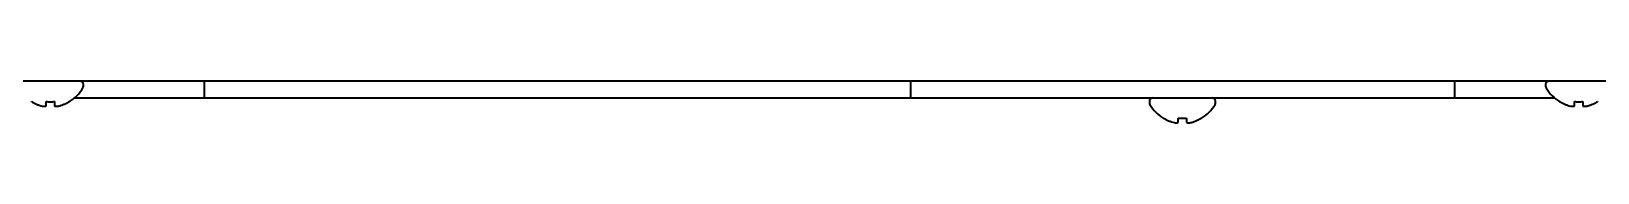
# Model space of a CAD drawing. Header units: inches. Extents: x 885 to 6823, y 710 to 5493.
# Drawn here: x 1327.5 to 1517.1, y 2298.8 to 2303.9 of the extents above; entities that cross this region are included whole.
import ezdxf

# ---------------------------------------------------------------- set-up
doc = ezdxf.new("R2010")
doc.units = ezdxf.units.IN
doc.layers.add('1', color=7, linetype='Continuous', true_color=0xffffff)

msp = doc.modelspace()

# ---------------------------------------------------------------- linework, layer by layer
at = {"layer": '1', "color": 7, "linetype": 'Continuous', "lineweight": 35}
for p, q in [((1794.84, 2303.86), (1138.64, 2303.86)), ((1794.84, 2303.86), (1138.64, 2303.86)), ((1348.46, 2303.86), (1348.46, 2301.86)), ((1433.96, 2303.86), (1433.96, 2301.86)), ((1499.8, 2303.86), (1499.8, 2301.86)), ((1333.84, 2303.26), (1333.84, 2303.46)), ((1510.84, 2303.46), (1510.84, 2303.26)), ((1327.54, 2301.38), (1327.54, 2301.41)), ((1332.14, 2301.41), (1332.14, 2301.38)), ((1332.79, 2301.86), (1345.46, 2301.86)), ((1345.46, 2301.86), (1348.46, 2301.86)), ((1348.46, 2301.86), (1356.46, 2301.86)), ((1356.46, 2301.86), (1425.96, 2301.86)), ((1425.96, 2301.86), (1433.96, 2301.86)), ((1433.96, 2301.86), (1436.96, 2301.86)), ((1436.96, 2301.86), (1496.8, 2301.86)), ((1462.88, 2301.46), (1462.88, 2301.26)), ((1470.88, 2301.26), (1470.88, 2301.46)), ((1496.8, 2301.86), (1499.8, 2301.86)), ((1499.8, 2301.86), (1507.8, 2301.86)), ((1507.8, 2301.86), (1511.89, 2301.86)), ((1512.54, 2301.38), (1512.54, 2301.41)), ((1517.14, 2301.41), (1517.14, 2301.38)), ((1464.58, 2299.38), (1464.58, 2299.41)), ((1469.18, 2299.41), (1469.18, 2299.38))]:
    msp.add_line(p, q, dxfattribs=at)
for centre, radius, start, end in [((1333.44, 2303.46), 0.4, 0, 90), ((1511.24, 2303.46), 0.4, 90, 180), ((1329.64, 2305.48), 4.8, 301.5837, 329.6988), ((1333.44, 2303.26), 0.4, 329.6988, 0), ((1511.24, 2303.26), 0.4, 180, 210.3012), ((1515.04, 2305.48), 4.8, 210.3012, 238.4186), ((1329.84, 2305.16), 3.78, 262.3959, 269.9965), ((1329.84, 2305.16), 3.78, 270.0035, 277.6041), ((1463.28, 2301.46), 0.4, 90, 180), ((1463.28, 2301.26), 0.4, 180, 210.3012), ((1467.08, 2303.48), 4.8, 210.3012, 238.4186), ((1466.68, 2303.48), 4.8, 301.5837, 329.6988), ((1470.48, 2301.46), 0.4, 0, 90), ((1470.48, 2301.26), 0.4, 329.6988, 0), ((1514.84, 2305.16), 3.78, 262.3959, 269.9965), ((1514.84, 2305.16), 3.78, 270.0035, 277.6041), ((1466.88, 2303.16), 3.78, 262.3959, 269.9965), ((1466.88, 2303.16), 3.78, 270.0035, 277.6041)]:
    msp.add_arc(centre, radius, start, end, dxfattribs=at)
for points in [[(1327.54, 2301.41), (1327.74, 2301.29), (1327.95, 2301.18), (1328.28, 2301.04), (1328.39, 2301), (1328.61, 2300.92), (1328.72, 2300.89), (1328.84, 2300.86)], [(1330.34, 2301.41), (1330.34, 2301.29), (1330.34, 2301.18), (1330.34, 2301.04), (1330.34, 2301), (1330.34, 2300.92), (1330.34, 2300.89), (1330.34, 2300.86)], [(1512.54, 2301.41), (1512.74, 2301.29), (1512.95, 2301.18), (1513.28, 2301.04), (1513.39, 2301), (1513.61, 2300.92), (1513.72, 2300.89), (1513.84, 2300.86)], [(1515.34, 2301.41), (1515.34, 2301.29), (1515.34, 2301.18), (1515.34, 2301.04), (1515.34, 2301), (1515.34, 2300.92), (1515.34, 2300.89), (1515.34, 2300.86)], [(1464.58, 2299.41), (1464.78, 2299.29), (1464.99, 2299.18), (1465.32, 2299.04), (1465.43, 2299), (1465.65, 2298.92), (1465.76, 2298.89), (1465.88, 2298.86)], [(1467.38, 2299.41), (1467.38, 2299.29), (1467.38, 2299.18), (1467.38, 2299.04), (1467.38, 2299), (1467.38, 2298.92), (1467.38, 2298.89), (1467.38, 2298.86)]]:
    msp.add_open_spline(points, degree=3, knots=[0, 0, 0, 0, 0.5, 0.5, 0.75, 0.75, 1, 1, 1, 1], dxfattribs=at)
for points in [[(1328.84, 2300.86), (1328.86, 2300.86), (1328.92, 2300.85), (1328.99, 2300.85), (1329.06, 2300.84), (1329.13, 2300.84), (1329.2, 2300.85), (1329.27, 2300.85), (1329.32, 2300.86), (1329.34, 2300.86)], [(1329.34, 2300.86), (1329.34, 2300.87), (1329.34, 2300.9), (1329.34, 2300.95), (1329.34, 2301.01), (1329.34, 2301.07), (1329.34, 2301.14), (1329.34, 2301.21), (1329.34, 2301.3), (1329.34, 2301.37), (1329.34, 2301.41)], [(1330.34, 2300.86), (1330.36, 2300.86), (1330.41, 2300.85), (1330.48, 2300.85), (1330.55, 2300.84), (1330.62, 2300.84), (1330.7, 2300.85), (1330.77, 2300.85), (1330.81, 2300.86), (1330.84, 2300.86)], [(1330.84, 2300.86), (1330.89, 2300.87), (1331, 2300.9), (1331.16, 2300.95), (1331.32, 2301.01), (1331.48, 2301.07), (1331.63, 2301.14), (1331.79, 2301.21), (1331.95, 2301.3), (1332.07, 2301.37), (1332.14, 2301.41)], [(1513.84, 2300.86), (1513.86, 2300.86), (1513.92, 2300.85), (1513.99, 2300.85), (1514.06, 2300.84), (1514.13, 2300.84), (1514.2, 2300.85), (1514.27, 2300.85), (1514.32, 2300.86), (1514.34, 2300.86)], [(1514.34, 2300.86), (1514.34, 2300.87), (1514.34, 2300.9), (1514.34, 2300.95), (1514.34, 2301.01), (1514.34, 2301.07), (1514.34, 2301.14), (1514.34, 2301.21), (1514.34, 2301.3), (1514.34, 2301.37), (1514.34, 2301.41)], [(1515.34, 2300.86), (1515.36, 2300.86), (1515.41, 2300.85), (1515.48, 2300.85), (1515.55, 2300.84), (1515.62, 2300.84), (1515.7, 2300.85), (1515.77, 2300.85), (1515.81, 2300.86), (1515.84, 2300.86)], [(1515.84, 2300.86), (1515.89, 2300.87), (1516, 2300.9), (1516.16, 2300.95), (1516.32, 2301.01), (1516.48, 2301.07), (1516.63, 2301.14), (1516.79, 2301.21), (1516.95, 2301.3), (1517.07, 2301.37), (1517.14, 2301.41)], [(1465.88, 2298.86), (1465.9, 2298.86), (1465.96, 2298.85), (1466.03, 2298.85), (1466.1, 2298.84), (1466.17, 2298.84), (1466.24, 2298.85), (1466.31, 2298.85), (1466.36, 2298.86), (1466.38, 2298.86)], [(1466.38, 2298.86), (1466.38, 2298.87), (1466.38, 2298.9), (1466.38, 2298.95), (1466.38, 2299.01), (1466.38, 2299.07), (1466.38, 2299.14), (1466.38, 2299.21), (1466.38, 2299.3), (1466.38, 2299.37), (1466.38, 2299.41)], [(1467.38, 2298.86), (1467.4, 2298.86), (1467.45, 2298.85), (1467.52, 2298.85), (1467.59, 2298.84), (1467.66, 2298.84), (1467.74, 2298.85), (1467.81, 2298.85), (1467.85, 2298.86), (1467.88, 2298.86)], [(1467.88, 2298.86), (1467.93, 2298.87), (1468.04, 2298.9), (1468.2, 2298.95), (1468.36, 2299.01), (1468.52, 2299.07), (1468.67, 2299.14), (1468.83, 2299.21), (1468.99, 2299.3), (1469.11, 2299.37), (1469.18, 2299.41)]]:
    msp.add_open_spline(points, degree=3, dxfattribs=at)

doc.saveas('drawing.dxf')
